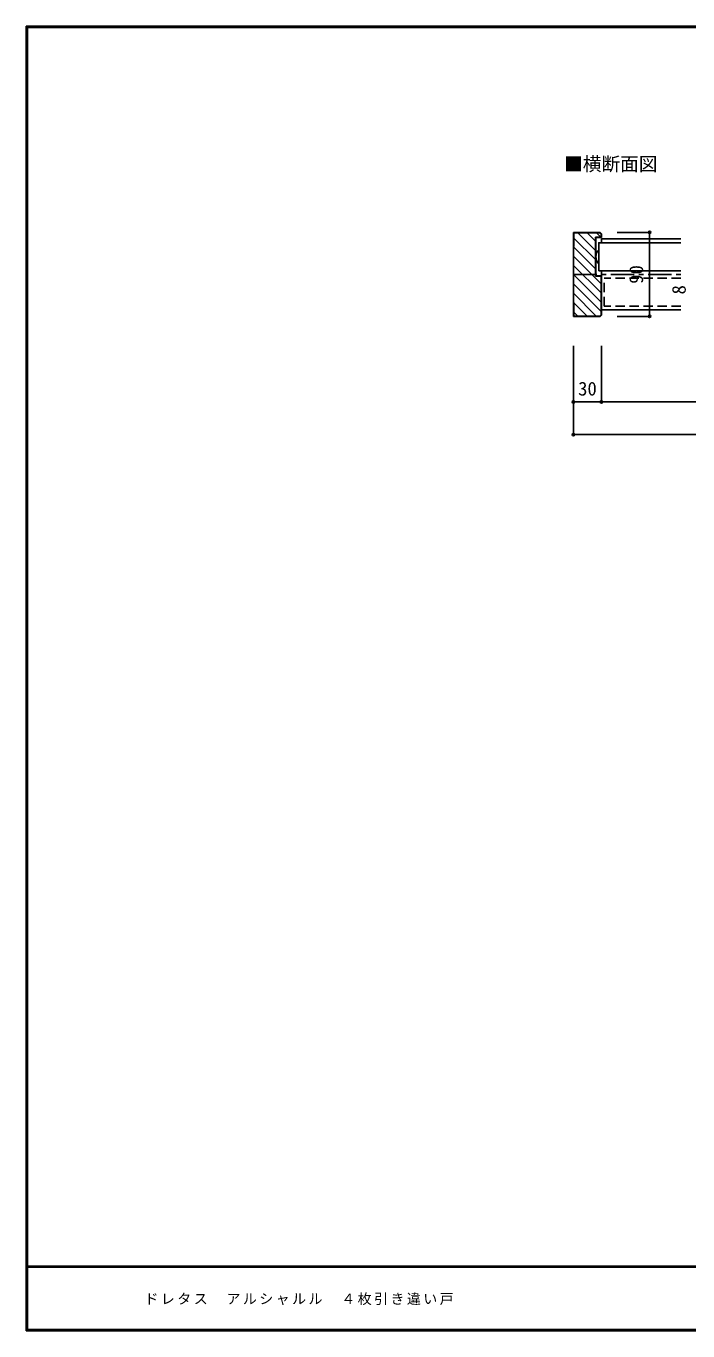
# Model space of a CAD drawing. Units: millimetres at full size, sheet at 1:5. Extents: x -973 to 977, y -718 to 696.
# Drawn here: x -973 to -265, y -701 to 696 of the extents above; entities that cross this region are included whole.
import ezdxf
from ezdxf.enums import TextEntityAlignment as Align

# ---------------------------------------------------------------- set-up
doc = ezdxf.new("R2010")
doc.units = ezdxf.units.MM
doc.header["$LTSCALE"] = 5
doc.header["$PDMODE"] = 32
doc.header["$PDSIZE"] = 2.5
doc.linetypes.add('CHAIN1', pattern=[8, 5, -1, 1, -1])
doc.linetypes.add('DASHED2', pattern=[3, 2, -1])
for name, color, linetype in [('0-1_通り芯', 4, 'CHAIN1'), ('0-4_枠', 3, 'Continuous'), ('0-6_扉', 6, 'Continuous'), ('0-7_金物', 3, 'Continuous'), ('0-A_文字', 7, 'Continuous'), ('0-B_寸法', 7, 'Continuous'), ('0-C_ハッチ', 4, 'Continuous'), ('F-1_枠', 6, 'Continuous'), ('F-A_文字', 7, 'Continuous')]:
    doc.layers.add(name, color=color, linetype=linetype)
doc.styles.add('ＭＳ ゴシック', font='')
doc.styles.get('ＭＳ ゴシック').set_extended_font_data('MS Gothic')

msp = doc.modelspace()

# ---------------------------------------------------------------- linework, layer by layer
at = {"layer": '0-1_通り芯'}
msp.add_line((-387.506, 430), (-272.466, 430), dxfattribs=at)
at = {"layer": '0-4_枠'}
for p, q in [((-387.506, 385), (-387.506, 475)), ((-358.92, 475), (-387.506, 475)), ((-357.506, 473.586), (-358.92, 475)), ((-387.006, 460), (-387.006, 474.5)), ((-359.127, 474.5), (-387.006, 474.5)), ((-364.006, 428), (-364.006, 470)), ((-364.006, 470), (-358.006, 470)), ((-363.506, 428.5), (-363.506, 469.5)), ((-363.506, 469.5), (-357.506, 469.5)), ((-359.127, 474.5), (-358.006, 473.379)), ((-358.006, 473.379), (-358.006, 470)), ((-357.506, 473.586), (-357.506, 469.5)), ((-387.006, 460), (-387.506, 460)), ((-364.006, 428), (-358.006, 428)), ((-363.506, 428.5), (-357.506, 428.5)), ((-358.006, 386.914), (-358.006, 428)), ((-357.506, 386.414), (-357.506, 428.5)), ((-387.006, 400), (-387.506, 400)), ((-387.006, 400), (-387.006, 385.5)), ((-358.92, 385), (-387.506, 385)), ((-359.42, 385.5), (-387.006, 385.5)), ((-358.006, 386.914), (-359.42, 385.5)), ((-358.92, 385), (-357.506, 386.414))]:
    msp.add_line(p, q, dxfattribs=at)
at = {"layer": '0-6_扉'}
msp.add_line((-360.506, 434), (-272.466, 434), dxfattribs=at)
at = {"layer": '0-6_扉', "color": 2, "linetype": 'DASHED2'}
for p, q in [((-354.506, 396), (-354.506, 426)), ((-272.466, 426), (-354.506, 426)), ((-272.466, 396), (-354.506, 396))]:
    msp.add_line(p, q, dxfattribs=at)
at = {"layer": '0-6_扉'}
msp.add_lwpolyline([(-360.506, 434), (-360.506, 464), (-272.466, 464)], dxfattribs=at)
at = {"layer": '0-7_金物', "color": 4}
for p, q in [((-357.506, 468), (-357.506, 464)), ((-357.506, 468), (-272.466, 468)), ((-357.506, 426), (-357.506, 434)), ((-357.506, 393), (-357.506, 396)), ((-357.506, 392), (-272.466, 392))]:
    msp.add_line(p, q, dxfattribs=at)
at = {"layer": '0-7_金物', "color": 7}
msp.add_arc((-352.631, 449), 10.875, 136.39718, 223.60282, dxfattribs=at)
at = {"layer": '0-B_寸法', "color": 4}
for p, q in [((-306.084, 475), (-340.606, 475)), ((-306.084, 475), (-306.084, 385)), ((-306.084, 385), (-340.606, 385)), ((-387.506, 258.5), (-387.506, 353.5)), ((360.812, 293.5), (-357.506, 293.5)), ((-387.506, 258.5), (390.812, 258.5))]:
    msp.add_line(p, q, dxfattribs=at)
msp.add_lwpolyline([(-387.506, 293.5), (-357.506, 293.5), (-357.506, 353.5)], dxfattribs=at)
at = {"layer": '0-B_寸法'}
for p in [(-306.084, 475), (-306.084, 385), (-387.506, 293.5), (-357.506, 293.5), (-387.506, 258.5)]:
    msp.add_point(p, dxfattribs=at)
at = {"layer": '0-C_ハッチ'}
for p, q in [((-387.006, 468.879), (-364.006, 445.879)), ((-382.727, 474.5), (-364.006, 455.778)), ((-372.828, 474.5), (-364.006, 465.678)), ((-362.928, 474.5), (-358.006, 469.577)), ((-387.506, 459.479), (-364.006, 435.979)), ((-387.506, 449.58), (-358.006, 420.08)), ((-387.506, 439.68), (-358.006, 410.18)), ((-387.506, 429.781), (-358.006, 400.281)), ((-387.506, 419.881), (-358.006, 390.381)), ((-387.506, 409.982), (-363.024, 385.5)), ((-387.006, 399.582), (-372.923, 385.5)), ((-387.006, 389.683), (-382.823, 385.5))]:
    msp.add_line(p, q, dxfattribs=at)
at = {"layer": 'F-1_枠'}
for p, q in [((-973.347, 695.833), (-973.347, -700.833)), ((-973.347, 695.833), (976.653, 695.833)), ((-973.347, 695), (976.653, 695)), ((-973.347, 694.167), (976.653, 694.167)), ((-972.514, 695.833), (-972.514, -700.833)), ((-971.68, 695.833), (-971.68, -700.833)), ((976.653, -631.667), (-973.347, -631.667)), ((976.653, -632.5), (-973.347, -632.5)), ((976.653, -699.167), (-973.347, -699.167)), ((976.653, -700), (-973.347, -700)), ((976.653, -700.833), (-973.347, -700.833))]:
    msp.add_line(p, q, dxfattribs=at)

# ---------------------------------------------------------------- texts
at = {"layer": '0-A_文字', "style": 'ＭＳ ゴシック'}
msp.add_text('■横断面図', height=14.66, dxfattribs=at).set_placement((-397.506, 536.5), align=Align.BOTTOM_LEFT)
at = {"layer": '0-B_寸法', "style": 'ＭＳ ゴシック'}
for s, p in [('90', (-308.584, 420)), ('8', (-262.928, 408.599))]:
    msp.add_text(s, height=14.66, rotation=90, dxfattribs=at).set_placement(p, align=Align.BOTTOM_LEFT)
msp.add_text('30', height=14.66, dxfattribs=at).set_placement((-382.506, 296), align=Align.BOTTOM_LEFT)
at = {"layer": 'F-A_文字', "insert": (-846.68, -673.333), "char_height": 11, "attachment_point": 7, "style": 'ＭＳ ゴシック'}
msp.add_mtext('\\T1.17;ドレタス\u3000アルシャルル\u3000４枚引き違い戸', dxfattribs=at)

doc.saveas('drawing.dxf')
